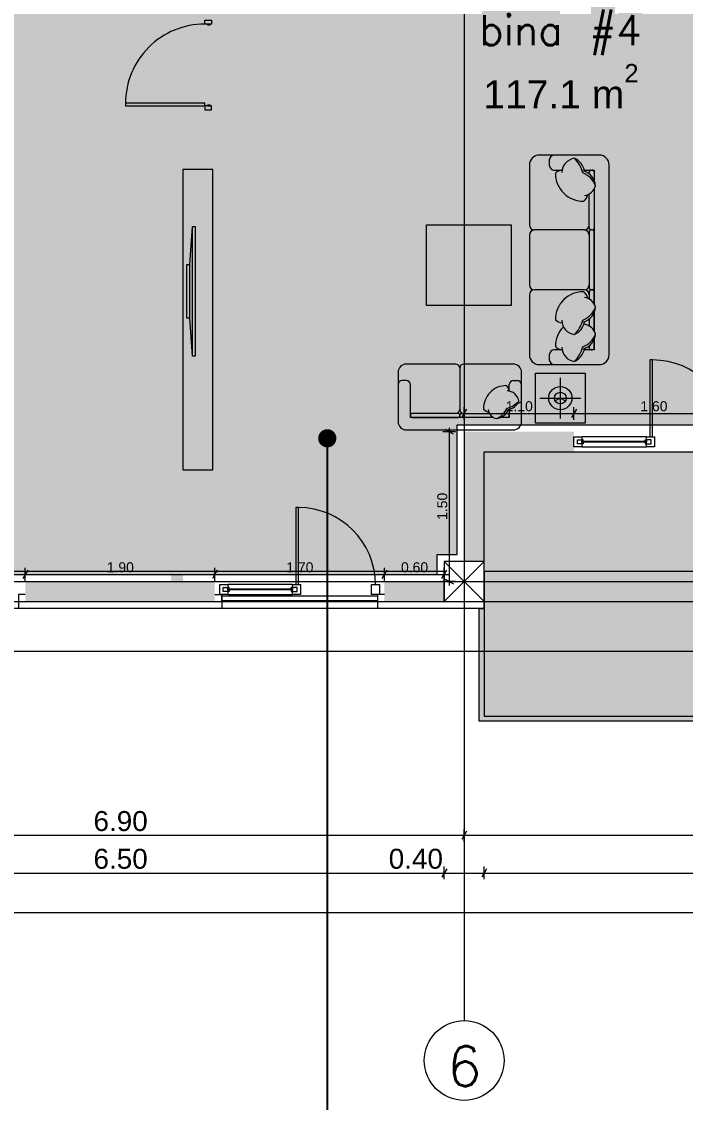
# Model space of a CAD drawing. Header units: millimetres. Extents: x 475616349 to 476941521, y 4620115302 to 4621446928.
# Drawn here: x 476527801 to 476534456, y 4620459789 to 4620470621 of the extents above; entities that cross this region are included whole.
import ezdxf

# ---------------------------------------------------------------- set-up
doc = ezdxf.new("R2010")
doc.units = ezdxf.units.MM
doc.header["$MEASUREMENT"] = 0
doc.set_wipeout_variables(frame=1)
doc.linetypes.add('Wipeout_Contour', pattern=[1000, 0, -1000])
for name, color, linetype, lineweight in [('0_Pen_No__42_Pen_No__250_Pen_No__5', 5, 'Continuous', 0), ('2D Drafting - General_Pen_No__1_Pen_No__7', 7, 'Continuous', 0), ('2D Drafting - General_Pen_No__250_Pen_No__7_Pen_No__7', 7, 'Continuous', 0), ('2D Drafting - General_Pen_No__7_Pen_No__250', 7, 'Continuous', 0), ('2D Drafting - General_Pen_No__7_Pen_No__7_Pen_No__7', 7, 'Continuous', 0), ('Annotation - Text_Pen_No__7_Pen_No__142', 142, 'Continuous', 0), ('Annotation - Text_Pen_No__7_Pen_No__5', 5, 'Continuous', 0), ('Doors_Pen_No__7_Pen_No__7_Pen_No__7', 7, 'Continuous', 0), ('G-Anno-Nplt_Pen_No__142', 142, 'Continuous', 0), ('G-Anno-Nplt_Pen_No__151', 151, 'Continuous', 0), ('G-Anno-Nplt_Pen_No__255', 255, 'Continuous', 0), ('G-Anno-Nplt_Pen_No__4', 7, 'Continuous', 0), ('kar-panjara_Pen_No__7_Pen_No__7_Pen_No__7', 7, 'Continuous', 0), ('New_0_Pen_No__7', 7, 'Continuous', 0), ('New_2D Drafting - General_Pen_No__2_Pen_No__250', 7, 'Continuous', 0), ('New_reg_nak_Pen_No__250', 7, 'Continuous', 0), ('New_reg_nak_Pen_No__7', 7, 'Continuous', 0), ('New_zoma_Pen_No__1', 1, 'Continuous', 0), ('New_zoma_Pen_No__4', 7, 'Continuous', 0), ('New_zoma_Pen_No__7', 7, 'Continuous', 0), ('zoma_Pen_No__142', 142, 'Continuous', 0), ('zoma_Pen_No__5_Pen_No__5', 5, 'Continuous', 0)]:
    doc.layers.add(name, color=color, linetype=linetype, lineweight=lineweight)
doc.layers.add('New_--aveji_Pen_No__251', color=7, linetype='Continuous', lineweight=0, true_color=0x656565)
doc.layers.add('New_zoma', color=7, linetype='Continuous')
doc.layers.add('zoma', color=7, linetype='Continuous')
doc.styles.add('GENERATED_STYLE_1', font='arial.ttf')
doc.styles.add('GENERATED_STYLE_2', font='arial.ttf')
doc.dimstyles.new('GENERATED_STYLE__1', dxfattribs={"dimtxt": 200, "dimasz": 64.421331, "dimexe": 0.18, "dimexo": 3, "dimgap": 0.09, "dimtad": 1, "dimtih": 1, "dimtoh": 1, "dimlfac": 0.001, "dimzin": 0, "dimdsep": 46, "dimtxsty": 'GENERATED_STYLE_2', "dimblk": 'ARROWHEAD_2', "dimblk1": 'ARROWHEAD_2', "dimblk2": 'ARROWHEAD_2', "dimcen": 0.09, "dimclrd": 142, "dimclre": 142, "dimclrt": 142, "dimadec": 0, "dimazin": 0, "dimtfac": 1, "dimtdec": 4, "dimtmove": 0, "dimatfit": 3, "dimfxl": 1, "dimtolj": 1, "dimtzin": 0, "dimarcsym": 0})
doc.dimstyles.new('GENERATED_STYLE__18', dxfattribs={"dimtxt": 100, "dimasz": 64.421331, "dimexe": 0.18, "dimexo": 3, "dimgap": 0.09, "dimtad": 1, "dimtih": 1, "dimtoh": 1, "dimlfac": 0.001, "dimzin": 0, "dimdsep": 46, "dimtxsty": 'GENERATED_STYLE_1', "dimblk": 'ARROWHEAD_2', "dimblk1": 'ARROWHEAD_2', "dimblk2": 'ARROWHEAD_2', "dimcen": 0.09, "dimclrd": 7, "dimclre": 7, "dimclrt": 7, "dimadec": 0, "dimazin": 0, "dimtfac": 1, "dimtdec": 4, "dimtmove": 0, "dimatfit": 3, "dimfxl": 1, "dimtolj": 1, "dimtzin": 0, "dimarcsym": 0})
doc.dimstyles.new('GENERATED_STYLE__19', dxfattribs={"dimtxt": 100, "dimasz": 64.421331, "dimexe": 0.18, "dimexo": 3, "dimgap": 0.09, "dimtad": 1, "dimlfac": 0.001, "dimzin": 0, "dimdsep": 46, "dimtxsty": 'GENERATED_STYLE_1', "dimblk": 'ARROWHEAD_2', "dimblk1": 'ARROWHEAD_2', "dimblk2": 'ARROWHEAD_2', "dimcen": 0.09, "dimclrd": 7, "dimclre": 7, "dimclrt": 7, "dimadec": 0, "dimazin": 0, "dimtfac": 1, "dimtdec": 4, "dimtmove": 0, "dimatfit": 3, "dimfxl": 1, "dimtolj": 1, "dimtzin": 0, "dimarcsym": 0})
doc.dimstyles.new('GENERATED_STYLE__3', dxfattribs={"dimtxt": 200, "dimasz": 64.421331, "dimexe": 0.18, "dimexo": 3, "dimgap": 0.09, "dimtad": 1, "dimtih": 1, "dimtoh": 1, "dimlfac": 0.001, "dimzin": 0, "dimdsep": 46, "dimtxsty": 'GENERATED_STYLE_2', "dimblk": 'ARROWHEAD_2', "dimblk1": 'ARROWHEAD_2', "dimblk2": 'ARROWHEAD_2', "dimcen": 0.09, "dimclrd": 142, "dimclre": 142, "dimclrt": 142, "dimadec": 0, "dimazin": 0, "dimtfac": 1, "dimtdec": 4, "dimtmove": 2, "dimatfit": 3, "dimfxl": 1, "dimtolj": 1, "dimtzin": 0, "dimarcsym": 0})
doc.dimstyles.new('GENERATED_STYLE__47', dxfattribs={"dimtxt": 0.18, "dimasz": 364.8, "dimexe": 0.18, "dimexo": 0.0625, "dimgap": 0.09, "dimtad": 0, "dimtih": 1, "dimtoh": 1, "dimdec": 4, "dimzin": 0, "dimdsep": 46, "dimcen": 0.09, "dimadec": 0, "dimazin": 0, "dimtfac": 1, "dimtdec": 4, "dimtmove": 0, "dimatfit": 3, "dimldrblk": 'ARROWHEAD_11', "dimfxl": 1, "dimtolj": 1, "dimtzin": 0, "dimarcsym": 0})
doc.dimstyles.new('GENERATED_STYLE__53', dxfattribs={"dimtxt": 279.999995, "dimasz": 64.421331, "dimexe": 0.18, "dimexo": 3, "dimgap": 0.09, "dimtad": 1, "dimlfac": 0.001, "dimzin": 0, "dimdsep": 46, "dimtxsty": 'GENERATED_STYLE_1', "dimblk": 'ARROWHEAD_2', "dimblk1": 'ARROWHEAD_2', "dimblk2": 'ARROWHEAD_2', "dimcen": 0.09, "dimclrd": 1, "dimclre": 1, "dimclrt": 1, "dimadec": 0, "dimazin": 0, "dimtfac": 1, "dimtdec": 4, "dimtmove": 2, "dimatfit": 3, "dimfxl": 1, "dimtolj": 1, "dimtzin": 0, "dimarcsym": 0})

# ---------------------------------------------------------------- blocks, each defined once
blk = doc.blocks.new('*D1351', base_point=(476577134, 4620325126))
at = {"layer": 'New_zoma_Pen_No__4', "color": 7, "linetype": 'Continuous', "lineweight": 0, "transparency": 16777216}
for p, q in [((476526163, 4620465123), (476526114, 4620465039)), ((476526138, 4620465017), (476526138, 4620465145)), ((476527863, 4620465123), (476527814, 4620465039)), ((476527838, 4620465017), (476527838, 4620465145)), ((476526138, 4620465081), (476527838, 4620465081))]:
    blk.add_line(p, q, dxfattribs=at)
at = {"layer": 'New_zoma_Pen_No__7', "color": 7, "lineweight": 0, "transparency": 16777216, "insert": (476526855, 4620465101), "char_height": 100, "attachment_point": 7, "style": 'GENERATED_STYLE_1'}
blk.add_mtext('\\A1;{\\pql;\\fArial|b0|i0|c0|p34;1.70}', dxfattribs=at)
blk = doc.blocks.new('ARROWHEAD_2')
at = {"color": 0, "linetype": 'Continuous', "lineweight": 0}
for p, q in [((0, 0), (-1, 0)), ((-0.38, -0.66), (0.38, 0.66))]:
    blk.add_line(p, q, dxfattribs=at)
blk = doc.blocks.new('*D1352', base_point=(476577134, 4620325126))
at = {"layer": 'New_zoma_Pen_No__4', "color": 7, "linetype": 'Continuous', "lineweight": 0, "transparency": 16777216}
for p, q in [((476527863, 4620465123), (476527814, 4620465039)), ((476527838, 4620465017), (476527838, 4620465145)), ((476529763, 4620465123), (476529714, 4620465039)), ((476529738, 4620465017), (476529738, 4620465145)), ((476527838, 4620465081), (476529738, 4620465081))]:
    blk.add_line(p, q, dxfattribs=at)
at = {"layer": 'New_zoma_Pen_No__7', "color": 7, "lineweight": 0, "transparency": 16777216, "insert": (476528655, 4620465101), "char_height": 100, "attachment_point": 7, "style": 'GENERATED_STYLE_1'}
blk.add_mtext('\\A1;{\\pql;\\fArial|b0|i0|c0|p34;1.90}', dxfattribs=at)
blk = doc.blocks.new('*D1353', base_point=(476577134, 4620325126))
at = {"layer": 'New_zoma_Pen_No__4', "color": 7, "linetype": 'Continuous', "lineweight": 0, "transparency": 16777216}
for p, q in [((476529763, 4620465123), (476529714, 4620465039)), ((476529738, 4620465017), (476529738, 4620465145)), ((476531463, 4620465123), (476531414, 4620465039)), ((476531438, 4620465017), (476531438, 4620465145)), ((476529738, 4620465081), (476531438, 4620465081))]:
    blk.add_line(p, q, dxfattribs=at)
at = {"layer": 'New_zoma_Pen_No__7', "color": 7, "lineweight": 0, "transparency": 16777216, "insert": (476530455, 4620465101), "char_height": 100, "attachment_point": 7, "style": 'GENERATED_STYLE_1'}
blk.add_mtext('\\A1;{\\pql;\\fArial|b0|i0|c0|p34;1.70}', dxfattribs=at)
blk = doc.blocks.new('*D1354', base_point=(476577134, 4620325126))
at = {"layer": 'New_zoma_Pen_No__4', "color": 7, "linetype": 'Continuous', "lineweight": 0, "transparency": 16777216}
for p, q in [((476531463, 4620465123), (476531414, 4620465039)), ((476531438, 4620465017), (476531438, 4620465145)), ((476532014, 4620465039), (476532063, 4620465123)), ((476532038, 4620465017), (476532038, 4620465145)), ((476531438, 4620465081), (476532038, 4620465081)), ((476532038, 4620465081), (476532080, 4620465081))]:
    blk.add_line(p, q, dxfattribs=at)
at = {"layer": 'New_zoma_Pen_No__7', "color": 7, "lineweight": 0, "transparency": 16777216, "insert": (476531605, 4620465101), "char_height": 100, "attachment_point": 7, "style": 'GENERATED_STYLE_1'}
blk.add_mtext('\\A1;{\\pql;\\fArial|b0|i0|c0|p34;0.60}', dxfattribs=at)
blk = doc.blocks.new('*D1355', base_point=(476577134, 4620325126))
at = {"layer": 'New_zoma_Pen_No__4', "color": 7, "linetype": 'Continuous', "lineweight": 0, "transparency": 16777216}
for p, q in [((476532132, 4620466486), (476532047, 4620466534)), ((476532090, 4620466510), (476532090, 4620466551)), ((476532153, 4620466510), (476532026, 4620466510)), ((476532090, 4620465010), (476532090, 4620466510)), ((476532153, 4620465010), (476532026, 4620465010)), ((476532047, 4620465034), (476532132, 4620464986)), ((476532090, 4620464969), (476532090, 4620465010))]:
    blk.add_line(p, q, dxfattribs=at)
at = {"layer": 'New_zoma_Pen_No__7', "color": 7, "lineweight": 0, "transparency": 16777216, "insert": (476532070, 4620465627), "char_height": 100, "attachment_point": 7, "rotation": 90, "style": 'GENERATED_STYLE_1'}
blk.add_mtext('\\A1;{\\pql;\\fArial|b0|i0|c0|p34;1.50}', dxfattribs=at)
blk = doc.blocks.new('*D1389', base_point=(476577134, 4620325126))
at = {"layer": 'zoma_Pen_No__142', "color": 142, "linetype": 'Continuous', "lineweight": 0, "transparency": 16777216}
for p, q in [((476525338, 4620462402), (476525338, 4620462529)), ((476532238, 4620462402), (476532238, 4620462529)), ((476525363, 4620462508), (476525314, 4620462423)), ((476525338, 4620462466), (476532238, 4620462466)), ((476532263, 4620462508), (476532214, 4620462423))]:
    blk.add_line(p, q, dxfattribs=at)
at = {"layer": 'zoma_Pen_No__142', "color": 142, "lineweight": 0, "transparency": 16777216, "insert": (476528522, 4620462506), "char_height": 200, "attachment_point": 7, "style": 'GENERATED_STYLE_2'}
blk.add_mtext('\\A1;{\\pql;\\fArial CYR|b0|i0|c204|p34;6.90}', dxfattribs=at)
blk = doc.blocks.new('*D1390', base_point=(476577134, 4620325126))
at = {"layer": 'zoma_Pen_No__142', "color": 142, "linetype": 'Continuous', "lineweight": 0, "transparency": 16777216}
for p, q in [((476532238, 4620462402), (476532238, 4620462529)), ((476539138, 4620462402), (476539138, 4620462529)), ((476532263, 4620462508), (476532214, 4620462423)), ((476532238, 4620462466), (476539138, 4620462466)), ((476539114, 4620462423), (476539163, 4620462508)), ((476539138, 4620462466), (476539180, 4620462466))]:
    blk.add_line(p, q, dxfattribs=at)
at = {"layer": 'zoma_Pen_No__142', "color": 142, "lineweight": 0, "transparency": 16777216, "insert": (476535422, 4620462506), "char_height": 200, "attachment_point": 7, "style": 'GENERATED_STYLE_2'}
blk.add_mtext('\\A1;{\\pql;\\fArial CYR|b0|i0|c204|p34;6.90}', dxfattribs=at)
blk = doc.blocks.new('*D1442', base_point=(476577134, 4620325126))
at = {"layer": 'zoma_Pen_No__142', "color": 142, "linetype": 'Continuous', "lineweight": 0, "transparency": 16777216}
for p, q in [((476525563, 4620462131), (476525514, 4620462046)), ((476525538, 4620462025), (476525538, 4620462152)), ((476525538, 4620462088), (476532038, 4620462088)), ((476532063, 4620462131), (476532014, 4620462046)), ((476532038, 4620462025), (476532038, 4620462152))]:
    blk.add_line(p, q, dxfattribs=at)
at = {"layer": 'zoma_Pen_No__142', "color": 142, "lineweight": 0, "transparency": 16777216, "char_height": 200, "attachment_point": 7, "style": 'GENERATED_STYLE_2'}
for s, insert in [('\\A1;{\\pql;\\fArial CYR|b0|i0|c204|p34;6.50}', (476528522, 4620462128)), ('\\A1;{\\pql;\\fArial CYR|b0|i0|c204|p34;0.40}', (476531482, 4620462128))]:
    blk.add_mtext(s, dxfattribs=dict(at, insert=insert))
blk = doc.blocks.new('*D1443', base_point=(476577134, 4620325126))
at = {"layer": 'zoma_Pen_No__142', "color": 142, "linetype": 'Continuous', "lineweight": 0, "transparency": 16777216}
for p, q in [((476532063, 4620462131), (476532014, 4620462046)), ((476532038, 4620462025), (476532038, 4620462152)), ((476532038, 4620462088), (476532438, 4620462088)), ((476532463, 4620462131), (476532414, 4620462046)), ((476532438, 4620462025), (476532438, 4620462152))]:
    blk.add_line(p, q, dxfattribs=at)
blk = doc.blocks.new('*D1444', base_point=(476577134, 4620325126))
at = {"layer": 'zoma_Pen_No__142', "color": 142, "linetype": 'Continuous', "lineweight": 0, "transparency": 16777216}
for p, q in [((476532463, 4620462131), (476532414, 4620462046)), ((476532438, 4620462025), (476532438, 4620462152)), ((476532438, 4620462088), (476538938, 4620462088)), ((476538963, 4620462131), (476538914, 4620462046)), ((476538938, 4620462025), (476538938, 4620462152))]:
    blk.add_line(p, q, dxfattribs=at)
at = {"layer": 'zoma_Pen_No__142', "color": 142, "lineweight": 0, "transparency": 16777216, "char_height": 200, "attachment_point": 7, "style": 'GENERATED_STYLE_2'}
for s, insert in [('\\A1;{\\pql;\\fArial CYR|b0|i0|c204|p34;6.50}', (476535422, 4620462128)), ('\\A1;{\\pql;\\fArial CYR|b0|i0|c204|p34;0.40}', (476538382, 4620462128))]:
    blk.add_mtext(s, dxfattribs=dict(at, insert=insert))
blk = doc.blocks.new('*D1446', base_point=(476577134, 4620325126))
at = {"layer": 'zoma_Pen_No__142', "color": 142, "linetype": 'Continuous', "lineweight": 0, "transparency": 16777216}
for p, q in [((476497538, 4620461629), (476497538, 4620461756)), ((476539338, 4620461629), (476539338, 4620461756)), ((476497497, 4620461692), (476497538, 4620461692)), ((476497563, 4620461735), (476497514, 4620461650)), ((476497538, 4620461692), (476539338, 4620461692)), ((476539314, 4620461650), (476539363, 4620461735)), ((476539338, 4620461692), (476539380, 4620461692))]:
    blk.add_line(p, q, dxfattribs=at)
at = {"layer": 'zoma_Pen_No__142', "color": 142, "lineweight": 0, "transparency": 16777216, "insert": (476518662, 4620461732), "char_height": 200, "attachment_point": 7, "style": 'GENERATED_STYLE_2'}
blk.add_mtext('\\A1;{\\pql;\\fArial CYR|b0|i0|c204|p34;41.80}', dxfattribs=at)
blk = doc.blocks.new('*D1934', base_point=(476577134, 4620325126))
at = {"layer": 'New_zoma_Pen_No__4', "color": 7, "linetype": 'Continuous', "lineweight": 0, "transparency": 16777216}
for p, q in [((476532263, 4620466737), (476532214, 4620466652)), ((476532238, 4620466631), (476532238, 4620466758)), ((476533363, 4620466737), (476533314, 4620466652)), ((476533338, 4620466631), (476533338, 4620466758)), ((476532197, 4620466695), (476532238, 4620466695)), ((476532238, 4620466695), (476533338, 4620466695))]:
    blk.add_line(p, q, dxfattribs=at)
at = {"layer": 'New_zoma_Pen_No__7', "color": 7, "lineweight": 0, "transparency": 16777216, "insert": (476532655, 4620466715), "char_height": 100, "attachment_point": 7, "style": 'GENERATED_STYLE_1'}
blk.add_mtext('\\A1;{\\pql;\\fArial|b0|i0|c0|p34;1.10}', dxfattribs=at)
blk = doc.blocks.new('*D1935', base_point=(476577134, 4620325126))
at = {"layer": 'New_zoma_Pen_No__4', "color": 7, "linetype": 'Continuous', "lineweight": 0, "transparency": 16777216}
for p, q in [((476533363, 4620466737), (476533314, 4620466652)), ((476533338, 4620466631), (476533338, 4620466758)), ((476534963, 4620466737), (476534914, 4620466652)), ((476534938, 4620466631), (476534938, 4620466758)), ((476533338, 4620466695), (476534938, 4620466695))]:
    blk.add_line(p, q, dxfattribs=at)
at = {"layer": 'New_zoma_Pen_No__7', "color": 7, "lineweight": 0, "transparency": 16777216, "insert": (476534005, 4620466715), "char_height": 100, "attachment_point": 7, "style": 'GENERATED_STYLE_1'}
blk.add_mtext('\\A1;{\\pql;\\fArial|b0|i0|c0|p34;1.60}', dxfattribs=at)
blk = doc.blocks.new('ARROWHEAD_11')
at = {"color": 0, "linetype": 'Continuous', "lineweight": 0}
blk.add_line((0, 0), (-1, 0), dxfattribs=at)
at = {"color": 0, "linetype": 'Continuous', "lineweight": 0, "const_width": 0.25, "flags": 128}
blk.add_lwpolyline([(-0.125, 0, 1), (0.125, 0, 1)], format="xyb", close=True, dxfattribs=at)
blk = doc.blocks.new('*D2348', base_point=(476577134, 4620325126))
at = {"layer": 'New_zoma_Pen_No__1', "color": 1, "linetype": 'Continuous', "lineweight": 0, "transparency": 16777216}
for p, q in [((476539402, 4620464810), (476539275, 4620464810)), ((476539381, 4620464786), (476539296, 4620464834)), ((476539339, 4620464810), (476539339, 4620464851)), ((476539339, 4620458811), (476539339, 4620464810)), ((476539296, 4620458835), (476539381, 4620458786)), ((476539402, 4620458811), (476539275, 4620458811)), ((476539339, 4620458769), (476539339, 4620458811))]:
    blk.add_line(p, q, dxfattribs=at)
at = {"color": 254, "linetype": 'Wipeout_Contour', "lineweight": 0, "ltscale": 18579888275.40764, "transparency": 16777216}
blk.add_wipeout([(476539333, 4620462321), (476539333, 4620463166), (476538953, 4620463166), (476538953, 4620462321)], dxfattribs=at).dxf.layer = 'New_zoma'
at = {"layer": 'New_zoma_Pen_No__1', "color": 1, "lineweight": 0, "transparency": 16777216, "insert": (476539283, 4620462371), "char_height": 280, "attachment_point": 7, "rotation": 90, "style": 'GENERATED_STYLE_1'}
blk.add_mtext('\\A1;{\\pql;\\fArial|b0|i0|c0|p34;6.00}', dxfattribs=at)

msp = doc.modelspace()

# ---------------------------------------------------------------- hatches: boundary and pattern name
at = {"layer": '2D Drafting - General_Pen_No__250_Pen_No__7_Pen_No__7', "linetype": 'Continuous', "lineweight": 0}
for points in [[(476529298.366, 4620469525.789), (476529298.366, 4620469645.889), (476529614.238, 4620469645.889), (476529614.238, 4620469736.086), (476529734.238, 4620469736.086), (476529734.238, 4620469645.889), (476530538.928, 4620469645.889), (476530538.928, 4620469525.789), (476529734.238, 4620469525.789), (476529417.88, 4620469525.789), (476529417.88, 4620464809.922), (476529298.366, 4620464809.922)], [(476532238.366, 4620466509.976), (476532438.366, 4620466509.976), (476532438.366, 4620465209.976), (476532238.366, 4620465209.976)], [(476532438.366, 4620466309.976), (476533338.07, 4620466309.976), (476533338.07, 4620466509.976), (476532438.366, 4620466509.976)], [(476527838.367, 4620464809.976), (476529738.376, 4620464809.976), (476529738.376, 4620465009.923), (476527838.367, 4620465009.923)], [(476531438.376, 4620464809.976), (476531438.376, 4620465009.976), (476532038.366, 4620465009.976), (476532038.366, 4620464809.976)]]:
    msp.add_hatch(color=7, dxfattribs=at).paths.add_polyline_path(points)
at = {"layer": 'G-Anno-Nplt_Pen_No__151', "linetype": 'Continuous', "lineweight": 0, "true_color": 0x1f2f3f}
h = msp.add_hatch(color=169, dxfattribs=at)
h.paths.add_polyline_path([(476525508.366, 4620471009.976), (476525438.366, 4620471009.976), (476525438.366, 4620469869.187), (476525508.366, 4620469869.187), (476525508.366, 4620465279.976), (476525608.366, 4620465279.976), (476525608.366, 4620465081.046), (476531968.366, 4620465081.046), (476531968.366, 4620465279.976), (476532168.366, 4620465279.976), (476532168.366, 4620466579.976), (476539068.366, 4620466579.975), (476539068.366, 4620470939.975), (476538298.178, 4620470939.975), (476538298.178, 4620471479.976), (476539068.366, 4620471479.976), (476539068.366, 4620474439.976), (476538868.366, 4620474439.976), (476538868.366, 4620474543.233), (476532508.366, 4620474543.233), (476532508.366, 4620474439.976), (476532208.296, 4620474439.976), (476532208.296, 4620474143.233), (476531228.178, 4620474143.233), (476531228.178, 4620474543.233), (476528184.719, 4620474543.233), (476528184.719, 4620474613.233), (476526128.554, 4620474613.233), (476526128.554, 4620474213.233), (476525438.366, 4620474213.233), (476525438.366, 4620472852.073), (476525438.366, 4620471409.976), (476525538.366, 4620471409.976), (476525538.366, 4620471009.976)])
h.paths.add_polyline_path([(476532438.366, 4620471009.976), (476532438.366, 4620471409.976), (476532038.366, 4620471409.976), (476532038.366, 4620471009.976)], flags=0)
at = {"layer": 'G-Anno-Nplt_Pen_No__255', "linetype": 'Continuous', "lineweight": 0, "true_color": 0x3f3f3f}
msp.add_hatch(color=250, dxfattribs=at).paths.add_polyline_path([(476532388.366, 4620463609.977), (476532388.366, 4620464739.976), (476532438.366, 4620464739.976), (476532438.366, 4620466309.976), (476539138.366, 4620466309.976), (476539138.366, 4620465209.976), (476538938.366, 4620465209.976), (476538938.366, 4620464809.976), (476538288.366, 4620464809.976), (476538238.365, 4620464809.976), (476538238.365, 4620464739.986), (476538288.366, 4620464739.986), (476538288.366, 4620463610.026)])

# ---------------------------------------------------------------- linework, layer by layer
at = {"layer": '0_Pen_No__42_Pen_No__250_Pen_No__5', "color": 5, "linetype": 'Continuous', "lineweight": 0}
msp.add_circle((476532238.366, 4620460208.767), 400, dxfattribs=at)
msp.add_circle((476532238.366, 4620460208.767), 400, dxfattribs=at)
at = {"layer": '2D Drafting - General_Pen_No__1_Pen_No__7', "color": 7, "linetype": 'Continuous', "lineweight": 0}
for p, q in [((476532438.366, 4620464809.976), (476532038.366, 4620465209.976)), ((476532038.366, 4620464809.976), (476532438.366, 4620465209.976))]:
    msp.add_line(p, q, dxfattribs=at)
at = {"layer": '2D Drafting - General_Pen_No__1_Pen_No__7', "color": 7, "linetype": 'Continuous', "lineweight": 0, "flags": 128}
for points in [[(476532038.366, 4620464809.976), (476532438.366, 4620464809.976), (476532438.366, 4620465209.976), (476532038.366, 4620465209.976)], [(476525538.366, 4620464809.976), (476532038.366, 4620464809.976), (476532038.366, 4620465109.976), (476525538.366, 4620465109.976)], [(476532438.366, 4620464809.976), (476538938.366, 4620464809.976), (476538938.366, 4620465109.976), (476532438.366, 4620465109.976)]]:
    msp.add_lwpolyline(points, close=True, dxfattribs=at)
at = {"layer": '2D Drafting - General_Pen_No__7_Pen_No__250', "color": 7, "linetype": 'Continuous', "lineweight": 0, "flags": 128}
for points in [[(476527838.367, 4620464880.141), (476527768.352, 4620464880.143), (476527768.358, 4620464740.014)], [(476529738.376, 4620464880.247), (476529808.391, 4620464880.246), (476529808.389, 4620464740.17)], [(476531438.376, 4620464880.297), (476531368.361, 4620464880.299), (476531368.368, 4620464740.17)]]:
    msp.add_lwpolyline(points, dxfattribs=at)
at = {"layer": '2D Drafting - General_Pen_No__7_Pen_No__7_Pen_No__7', "color": 7, "linetype": 'Continuous', "lineweight": 0, "flags": 128}
for points in [[(476533418.079, 4620466359.89), (476534068.079, 4620466359.919), (476534068.074, 4620466459.858), (476533418.074, 4620466459.829)], [(476529868.363, 4620464880.25), (476530518.363, 4620464880.279), (476530518.359, 4620464980.218), (476529868.359, 4620464980.189)]]:
    msp.add_lwpolyline(points, close=True, dxfattribs=at)
at = {"layer": '2D Drafting - General_Pen_No__7_Pen_No__7_Pen_No__7', "color": 7, "linetype": 'Continuous', "lineweight": 0}
for centre, radius, start, end in [((476529637.594, 4620469802.266), 794.311, 89.9968334, 179.9985149), ((476534127.763, 4620466459.871), 770.311, 0.005711, 90.0025313), ((476530578.048, 4620464980.231), 770.311, 0.005711, 90.0025313)]:
    msp.add_arc(centre, radius, start, end, dxfattribs=at)
at = {"layer": 'Doors_Pen_No__7_Pen_No__7_Pen_No__7', "color": 7, "linetype": 'Continuous', "lineweight": 0, "flags": 128}
for points in [[(476529705.373, 4620470636.086), (476529705.372, 4620470596.575), (476529637.638, 4620470596.577), (476529637.639, 4620470636.088)], [(476529690.971, 4620470587.687), (476529690.972, 4620470596.575), (476529664.305, 4620470596.576), (476529664.305, 4620470587.687)], [(476529637.594, 4620469775.599), (476529637.594, 4620469802.266), (476528843.283, 4620469802.286), (476528843.283, 4620469775.62)], [(476529705.326, 4620469736.086), (476529705.327, 4620469775.597), (476529637.594, 4620469775.599), (476529637.593, 4620469736.088)], [(476529690.927, 4620469775.598), (476529690.927, 4620469784.487), (476529664.261, 4620469784.487), (476529664.26, 4620469775.598)], [(476534101.097, 4620466459.869), (476534127.763, 4620466459.871), (476534127.729, 4620467230.182), (476534101.063, 4620467230.181)], [(476530551.381, 4620464980.23), (476530578.048, 4620464980.231), (476530578.014, 4620465750.542), (476530551.347, 4620465750.541)]]:
    msp.add_lwpolyline(points, close=True, dxfattribs=at)
at = {"layer": 'G-Anno-Nplt_Pen_No__4', "color": 7, "linetype": 'Continuous', "lineweight": 0, "flags": 128}
msp.add_lwpolyline([(476525438.366, 4620471009.976), (476525438.366, 4620469869.187), (476525508.366, 4620469869.187), (476525508.366, 4620465279.976), (476525608.366, 4620465279.976), (476525608.366, 4620465081.046), (476531968.366, 4620465081.046), (476531968.366, 4620465279.976), (476532168.366, 4620465279.976), (476532168.366, 4620466579.976), (476539068.366, 4620466579.975), (476539068.366, 4620470939.975)], dxfattribs=at)
msp.add_lwpolyline([(476532388.366, 4620463609.977), (476532388.366, 4620464739.976), (476532438.366, 4620464739.976), (476532438.366, 4620466309.976), (476539138.366, 4620466309.976), (476539138.366, 4620465209.976), (476538938.366, 4620465209.976), (476538938.366, 4620464809.976), (476538288.366, 4620464809.976), (476538238.365, 4620464809.976), (476538238.365, 4620464739.986), (476538288.366, 4620464739.986), (476538288.366, 4620463610.026)], close=True, dxfattribs=at)
at = {"layer": 'kar-panjara_Pen_No__7_Pen_No__7_Pen_No__7', "color": 7, "linetype": 'Continuous', "lineweight": 0, "flags": 128}
for points in [[(476533418.079, 4620466359.89), (476533338.079, 4620466359.886), (476533338.074, 4620466459.886), (476533418.074, 4620466459.89)], [(476533373.076, 4620466429.827), (476533418.076, 4620466429.829), (476533418.076, 4620466414.829), (476533418.077, 4620466404.829), (476533433.077, 4620466404.83), (476533433.078, 4620466389.83), (476533373.078, 4620466389.827)], [(476533433.076, 4620466429.83), (476533418.076, 4620466429.829), (476533418.076, 4620466414.829), (476533433.076, 4620466414.83)], [(476533418.076, 4620466414.829), (476534068.076, 4620466414.858), (476534068.077, 4620466404.858), (476533418.077, 4620466404.829)], [(476534053.076, 4620466429.857), (476534068.076, 4620466429.858), (476534068.076, 4620466414.858), (476534053.076, 4620466414.857)], [(476534113.076, 4620466429.86), (476534068.076, 4620466429.858), (476534068.076, 4620466414.858), (476534068.077, 4620466404.858), (476534053.077, 4620466404.857), (476534053.078, 4620466389.857), (476534113.078, 4620466389.86)], [(476534148.079, 4620466359.861), (476534068.079, 4620466359.858), (476534068.074, 4620466459.858), (476534148.074, 4620466459.861)], [(476529868.363, 4620464880.25), (476529788.363, 4620464880.247), (476529788.359, 4620464980.247), (476529868.359, 4620464980.25)], [(476529823.36, 4620464950.187), (476529868.36, 4620464950.189), (476529868.361, 4620464935.189), (476529868.361, 4620464925.189), (476529883.361, 4620464925.19), (476529883.362, 4620464910.19), (476529823.362, 4620464910.187)], [(476529883.36, 4620464950.19), (476529868.36, 4620464950.189), (476529868.361, 4620464935.189), (476529883.361, 4620464935.19)], [(476529868.361, 4620464935.189), (476530518.361, 4620464935.218), (476530518.361, 4620464925.218), (476529868.361, 4620464925.189)], [(476530503.36, 4620464950.217), (476530518.36, 4620464950.218), (476530518.361, 4620464935.218), (476530503.361, 4620464935.217)], [(476530563.36, 4620464950.22), (476530518.36, 4620464950.218), (476530518.361, 4620464935.218), (476530518.361, 4620464925.218), (476530503.361, 4620464925.217), (476530503.362, 4620464910.217), (476530563.362, 4620464910.22)], [(476530598.363, 4620464880.221), (476530518.363, 4620464880.218), (476530518.359, 4620464980.218), (476530598.359, 4620464980.221)], [(476531388.363, 4620464880.299), (476531308.363, 4620464880.296), (476531308.359, 4620464980.296), (476531388.359, 4620464980.299)]]:
    msp.add_lwpolyline(points, close=True, dxfattribs=at)
at = {"layer": 'New_--aveji_Pen_No__251', "color": 251, "linetype": 'Continuous', "lineweight": 0, "true_color": 0x656565}
for points in [[(476529717.88, 4620466129.934), (476529717.88, 4620469137.792), (476529417.88, 4620469137.792), (476529417.88, 4620466129.934)], [(476529486.48, 4620468186.772), (476529514.571, 4620468568.048), (476529540.403, 4620468568.048), (476529540.403, 4620467268.048), (476529514.571, 4620467268.048), (476529486.48, 4620467649.323)]]:
    msp.add_lwpolyline(points, close=True, dxfattribs=at)
for points in [[(476529514.571, 4620467268.048), (476529514.571, 4620468568.048)], [(476529486.48, 4620467649.323), (476529456.48, 4620467649.323), (476529456.48, 4620468186.772), (476529486.48, 4620468186.772)]]:
    msp.add_lwpolyline(points, dxfattribs=at)
at = {"layer": 'New_0_Pen_No__7', "color": 7, "linetype": 'Continuous', "lineweight": 0}
for p, q in [((476533591.893, 4620469282.849), (476532991.893, 4620469282.849)), ((476533091.893, 4620469232.849), (476533091.893, 4620469182.849)), ((476532891.893, 4620469182.849), (476532891.893, 4620468582.849)), ((476533141.893, 4620469132.849), (476533219.361, 4620469132.849)), ((476533443.631, 4620469132.849), (476533541.893, 4620469132.849)), ((476533511.893, 4620469132.849), (476533521.893, 4620469132.849)), ((476533541.893, 4620469132.849), (476533541.893, 4620469027.663)), ((476533691.893, 4620467282.849), (476533691.893, 4620469182.849)), ((476533491.893, 4620469094.693), (476533491.893, 4620469112.849)), ((476533541.893, 4620469112.849), (476533541.893, 4620469027.663)), ((476533541.893, 4620468944.481), (476533541.893, 4620467790.565)), ((476533541.893, 4620468944.481), (476533541.893, 4620468552.849)), ((476533491.893, 4620468552.849), (476533491.893, 4620468894.134)), ((476532891.893, 4620468482.849), (476532891.893, 4620467982.849)), ((476533441.893, 4620468532.849), (476532941.893, 4620468532.849)), ((476533491.893, 4620468512.849), (476533491.893, 4620467952.849)), ((476533521.893, 4620468532.849), (476533511.893, 4620468532.849)), ((476533521.893, 4620468532.849), (476533511.893, 4620468532.849)), ((476533541.893, 4620467952.849), (476533541.893, 4620468512.849)), ((476533441.893, 4620467932.849), (476532941.893, 4620467932.849)), ((476533511.893, 4620467932.849), (476533521.893, 4620467932.849)), ((476533521.893, 4620467932.849), (476533511.893, 4620467932.849)), ((476532891.893, 4620467882.849), (476532891.893, 4620467282.849)), ((476533491.893, 4620467912.849), (476533491.893, 4620467840.912)), ((476533541.893, 4620467790.565), (476533541.893, 4620467912.849)), ((476533491.893, 4620467640.353), (476533491.893, 4620467571.564)), ((476533541.893, 4620467707.383), (476533541.893, 4620467521.217)), ((476533541.893, 4620467521.217), (476533541.893, 4620467707.383)), ((476533541.893, 4620467352.849), (476533541.893, 4620467438.035)), ((476533541.893, 4620467438.035), (476533541.893, 4620467332.849)), ((476533091.893, 4620467282.849), (476533091.893, 4620467232.849)), ((476533219.361, 4620467332.849), (476533141.893, 4620467332.849)), ((476533541.893, 4620467332.849), (476533443.631, 4620467332.849)), ((476533491.893, 4620467371.005), (476533491.893, 4620467352.849)), ((476533511.893, 4620467332.849), (476533521.893, 4620467332.849)), ((476532153.238, 4620467188.752), (476531658.238, 4620467188.752)), ((476532730.738, 4620467188.752), (476532235.738, 4620467188.752)), ((476532991.893, 4620467182.849), (476533591.893, 4620467182.849)), ((476531575.738, 4620467106.252), (476531575.738, 4620466611.252)), ((476532194.488, 4620467147.502), (476532194.488, 4620466735.002)), ((476532813.238, 4620466611.252), (476532813.238, 4620467106.252)), ((476532952.678, 4620467097.849), (476533452.678, 4620467097.849)), ((476532952.678, 4620466597.849), (476532952.678, 4620467097.849)), ((476533452.678, 4620467097.849), (476533452.678, 4620466597.849)), ((476531658.238, 4620467023.752), (476531616.988, 4620467023.752)), ((476531658.238, 4620467023.752), (476531616.988, 4620467023.752)), ((476531699.488, 4620466652.502), (476531699.488, 4620466982.502)), ((476531699.488, 4620466652.502), (476531699.488, 4620466982.502)), ((476532689.488, 4620466918.591), (476532689.488, 4620466982.502)), ((476532730.738, 4620467023.752), (476532771.988, 4620467023.752)), ((476533202.678, 4620466643.682), (476533202.678, 4620467052.016)), ((476532998.512, 4620466847.849), (476533406.845, 4620466847.849)), ((476533202.678, 4620466847.849), (476533152.16, 4620466818.682)), ((476533202.678, 4620466847.849), (476533253.197, 4620466818.682)), ((476531699.488, 4620466677.252), (476531699.488, 4620466669.002)), ((476532534.085, 4620466652.502), (476531699.488, 4620466652.502)), ((476532534.085, 4620466652.502), (476531699.488, 4620466652.502)), ((476532177.988, 4620466693.752), (476531715.988, 4620466693.752)), ((476531715.988, 4620466652.502), (476532177.988, 4620466652.502)), ((476532194.488, 4620466669.002), (476532194.488, 4620466677.252)), ((476532194.488, 4620466669.002), (476532194.488, 4620466677.252)), ((476532210.988, 4620466693.752), (476532492.549, 4620466693.752)), ((476532534.085, 4620466652.502), (476532210.988, 4620466652.502)), ((476532672.988, 4620466652.502), (476532602.71, 4620466652.502)), ((476532689.488, 4620466652.502), (476532602.71, 4620466652.502)), ((476532658.01, 4620466693.752), (476532672.988, 4620466693.752)), ((476532689.488, 4620466733.569), (476532689.488, 4620466652.502)), ((476532689.488, 4620466677.252), (476532689.488, 4620466669.002)), ((476531658.238, 4620466528.752), (476532730.738, 4620466528.752)), ((476533452.678, 4620466597.849), (476532952.678, 4620466597.849))]:
    msp.add_line(p, q, dxfattribs=at)
msp.add_lwpolyline([(476532709.92, 4620467774.668), (476531859.92, 4620467774.668), (476531859.92, 4620468584.668), (476532709.92, 4620468584.668)], close=True, dxfattribs=at)
for radius in [116.667, 58.333]:
    msp.add_circle((476533202.678, 4620466847.849), radius, dxfattribs=at)
for centre, radius, start, end in [((476532991.893, 4620469182.849), 100, 90, 180), ((476533141.893, 4620469232.849), 50, 90, 180), ((476533366.965, 4620469102.32), 150.728, 99.3928458, 177.9328276), ((476533272.341, 4620469088.548), 176.927, 10.6386667, 66.6848495), ((476533143.426, 4620469035.716), 293.149, 13.6491609, 47.2632291), ((476533591.893, 4620469182.849), 100, 0, 90), ((476533141.893, 4620469182.849), 50, 180, 270), ((476533231.785, 4620469020.456), 113.183, 96.2902505, 133.8883997), ((476533384.593, 4620468962.491), 170.267, 4.5331782, 72.7286376), ((476533511.893, 4620469112.849), 20, 90, 180), ((476533521.893, 4620469112.849), 20, 0, 90), ((476533431.43, 4620469099.216), 278.124, 179.4210677, 271.7149849), ((476533347.09, 4620468899.456), 220.903, 20.2593805, 68.4317471), ((476533427.857, 4620469007.731), 130.403, 277.7680215, 345.8936064), ((476533324.387, 4620468934.565), 161.732, 315.5055259, 343.2207214), ((476532941.893, 4620468582.849), 50, 180, 270), ((476533441.893, 4620468582.849), 50, 270, 0), ((476532941.893, 4620468482.849), 50, 90, 180), ((476533441.893, 4620468482.849), 50, 0, 90), ((476533511.893, 4620468552.849), 20, 180, 270), ((476533511.893, 4620468512.849), 20, 90, 180), ((476533521.893, 4620468552.849), 20, 270, 0), ((476533521.893, 4620468512.849), 20, 0, 90), ((476532941.893, 4620467982.849), 50, 180, 270), ((476532941.893, 4620467882.849), 50, 90, 180), ((476533441.893, 4620467982.849), 50, 270, 0), ((476533441.893, 4620467882.849), 50, 0, 90), ((476533511.893, 4620467952.849), 20, 180, 270), ((476533511.893, 4620467912.849), 20, 90, 180), ((476533521.893, 4620467952.849), 20, 270, 0), ((476533521.893, 4620467912.849), 20, 0, 90), ((476533431.43, 4620467635.83), 278.124, 88.2850157, 180.5789328), ((476533324.387, 4620467800.481), 161.732, 16.7792795, 44.4944748), ((476533427.857, 4620467727.316), 130.403, 14.1063946, 82.2319792), ((476533347.09, 4620467835.59), 220.903, 291.5682536, 339.7406203), ((476533384.593, 4620467772.555), 170.267, 287.271363, 355.4668226), ((476533231.785, 4620467714.59), 113.183, 226.1116011, 263.7097503), ((476533366.965, 4620467632.726), 150.728, 182.0671728, 260.6071548), ((476533143.426, 4620467699.331), 293.149, 312.7367715, 346.3508397), ((476533272.341, 4620467646.498), 176.927, 293.3151511, 349.3613339), ((476533431.43, 4620467366.482), 278.124, 135.2882677, 180.5789328), ((476533427.857, 4620467457.967), 130.403, 14.1063945, 82.2319792), ((476533347.09, 4620467566.242), 220.903, 291.5682535, 339.7406203), ((476533384.593, 4620467503.207), 170.267, 287.271363, 355.4668226), ((476532991.893, 4620467282.849), 100, 180, 270), ((476533141.893, 4620467282.849), 50, 90, 180), ((476533231.785, 4620467445.242), 113.183, 226.1116003, 263.7097497), ((476533366.965, 4620467363.378), 150.728, 182.0671728, 260.6071548), ((476533143.426, 4620467429.983), 293.149, 312.7367715, 346.3508397), ((476533272.341, 4620467377.15), 176.927, 293.3151511, 349.3613339), ((476533511.893, 4620467352.849), 20, 180, 270), ((476533521.893, 4620467352.849), 20, 270, 0), ((476533591.893, 4620467282.849), 100, 270, 0), ((476531658.238, 4620467106.252), 82.5, 90, 180), ((476532152.561, 4620467146.825), 41.933, 0.925972, 89.0740286), ((476532235.738, 4620467147.502), 41.25, 90, 180), ((476532730.738, 4620467106.252), 82.5, 0, 90), ((476533141.893, 4620467232.849), 50, 180, 270), ((476531616.988, 4620466982.502), 41.25, 90, 180), ((476531616.988, 4620466982.502), 41.25, 90, 180), ((476531658.238, 4620466982.502), 41.25, 0, 90), ((476531658.238, 4620466982.502), 41.25, 0, 90), ((476532661.741, 4620466743.635), 229.452, 89.4210676, 181.714985), ((476532596.764, 4620466908.342), 93.376, 6.2902508, 43.8883999), ((476532730.738, 4620466982.502), 41.25, 90, 180), ((476532771.988, 4620466982.502), 41.25, 0, 90), ((476532664.302, 4620466796.818), 124.351, 9.3928454, 87.9328279), ((476532496.939, 4620466813.215), 182.245, 290.2593802, 338.4317468), ((476532548.943, 4620466782.275), 140.47, 274.5331778, 342.7286374), ((476532609.353, 4620466981.238), 241.848, 283.6491609, 317.2632291), ((476532652.94, 4620466874.883), 145.965, 280.6386667, 336.6848492), ((476531715.988, 4620466677.252), 16.5, 90, 180), ((476531715.988, 4620466669.002), 16.5, 180, 270), ((476532153.238, 4620466735.002), 41.25, 270, 0), ((476532177.988, 4620466677.252), 16.5, 0, 90), ((476532177.988, 4620466669.002), 16.5, 270, 0), ((476532235.738, 4620466735.002), 41.25, 180, 270), ((476532210.988, 4620466677.252), 16.5, 90, 180), ((476532210.988, 4620466669.002), 16.5, 180, 270), ((476532525.904, 4620466831.945), 133.429, 225.5055263, 253.2207217), ((476532586.266, 4620466746.583), 107.582, 187.7680216, 255.8936059), ((476532672.988, 4620466677.252), 16.5, 0, 90), ((476532672.988, 4620466669.002), 16.5, 270, 0), ((476531658.238, 4620466611.252), 82.5, 180, 270), ((476532730.738, 4620466611.252), 82.5, 270, 0)]:
    msp.add_arc(centre, radius, start, end, dxfattribs=at)
at = {"layer": 'New_reg_nak_Pen_No__250', "color": 7, "linetype": 'Continuous', "lineweight": 0, "flags": 128}
for points in [[(476531368.362, 4620464866.235), (476531368.362, 4620464816.288), (476529808.391, 4620464816.288), (476529808.391, 4620464866.235)], [(476538288.366, 4620463610.183), (476532388.366, 4620463610.183), (476532388.366, 4620464739.975), (476532438.366, 4620464739.975), (476532438.366, 4620463660.026), (476538238.366, 4620463660.026), (476538238.366, 4620464739.787), (476538288.366, 4620464739.787)]]:
    msp.add_lwpolyline(points, close=True, dxfattribs=at)
at = {"layer": 'New_reg_nak_Pen_No__7', "color": 7, "linetype": 'Continuous', "lineweight": 0, "flags": 128}
msp.add_lwpolyline([(476532438.366, 4620464809.975), (476532438.366, 4620464739.975), (476525138.366, 4620464739.975), (476525138.366, 4620464809.975)], dxfattribs=at)
at = {"layer": 'zoma_Pen_No__5_Pen_No__5', "color": 5, "linetype": 'Continuous', "lineweight": 0}
for p, q in [((476532238.366, 4620485319.573), (476532238.366, 4620460608.767)), ((476525338.366, 4620465009.976), (476543612.819, 4620465009.976)), ((476493657.815, 4620464309.976), (476543544.196, 4620464309.976)), ((476493657.815, 4620464309.976), (476543544.196, 4620464309.976))]:
    msp.add_line(p, q, dxfattribs=at)

# ---------------------------------------------------------------- texts
at = {"layer": 'Annotation - Text_Pen_No__7_Pen_No__142', "color": 142, "linetype": 'Continuous', "lineweight": 0, "insert": (476533204.928, 4620470684.242), "char_height": 300, "attachment_point": 2}
msp.add_mtext('\\A1;{\\pqc;\\Ftxt.shx;bina #\\Ftxt.shx;4}', dxfattribs=at)
at = {"layer": 'Annotation - Text_Pen_No__7_Pen_No__5', "color": 5, "linetype": 'Continuous', "lineweight": 0, "insert": (476532240.524, 4620460351.061), "char_height": 400, "attachment_point": 2}
msp.add_mtext('\\A1;{\\pqc;\\Ftxt.shx;6}', dxfattribs=at)
at = {"layer": 'G-Anno-Nplt_Pen_No__142', "color": 142, "lineweight": 0, "insert": (476532430.681, 4620469752.625), "char_height": 280, "attachment_point": 7, "style": 'GENERATED_STYLE_1'}
msp.add_mtext('{\\fArial|b0|i0|c0|p34;117.1 m{\\H0.66x;\\S2^  ;}}', dxfattribs=at)

# ---------------------------------------------------------------- dimensions: what is measured, and where the dimension line sits
at = {"layer": 'New_zoma', "color": 7, "linetype": 'Continuous', "lineweight": 0}
for base, p1, p2, picture, middle in [((476533338.07, 4620466694.758), (476532238.366, 4620466509.976), (476533338.07, 4620466509.976), '*D1934', (476532785.072, 4620466764.758)), ((476534938.079, 4620466694.758), (476533338.07, 4620466509.976), (476534938.079, 4620466509.976), '*D1935', (476534134.928, 4620466764.758)), ((476527838.367, 4620465081.046), (476526138.366, 4620465009.976), (476527838.367, 4620465009.923), '*D1351', (476526985.22, 4620465151.046)), ((476529738.376, 4620465081.046), (476527838.367, 4620465009.923), (476529738.376, 4620465009.923), '*D1352', (476528785.225, 4620465151.046)), ((476531438.376, 4620465081.046), (476529738.376, 4620465009.923), (476531438.376, 4620465009.976), '*D1353', (476530585.23, 4620465151.046)), ((476532038.366, 4620465081.046), (476531438.376, 4620465009.976), (476532038.366, 4620465009.976), '*D1354', (476531735.225, 4620465151.046))]:
    dim = msp.add_linear_dim(base=base, p1=p1, p2=p2, dimstyle='GENERATED_STYLE__18', dxfattribs=at)
    dim.commit()
    dim.dimension.update_dxf_attribs({"geometry": picture, "text_midpoint": middle, "dimtype": 160})
dim = msp.add_linear_dim(base=(476532089.722, 4620466509.976), p1=(476532038.366, 4620465009.976), p2=(476532238.366, 4620466509.976), angle=90, dimstyle='GENERATED_STYLE__19', dxfattribs=at)
dim.commit()
dim.dimension.update_dxf_attribs({"geometry": '*D1355', "text_midpoint": (476532019.722, 4620465756.829), "dimtype": 160, "text_rotation": 90})
at = {"layer": 'zoma', "color": 142, "linetype": 'Continuous', "lineweight": 0}
for base, p1, p2, dimstyle, picture, middle in [((476532238.366, 4620462465.608), (476525338.366, 4620464104.304), (476532238.366, 4620464104.304), 'GENERATED_STYLE__1', '*D1389', (476528782.073, 4620462605.608)), ((476539138.366, 4620462465.608), (476532238.366, 4620464104.304), (476539138.366, 4620464104.304), 'GENERATED_STYLE__1', '*D1390', (476535682.073, 4620462605.608)), ((476539338.366, 4620461692.429), (476497538.366, 4620463551.018), (476539338.366, 4620463551.018), 'GENERATED_STYLE__3', '*D1446', (476518997.679, 4620461832.429)), ((476532038.366, 4620462088.411), (476525538.366, 4620463591.078), (476532038.366, 4620463591.078), 'GENERATED_STYLE__1', '*D1442', (476528782.073, 4620462228.411)), ((476532438.366, 4620462088.411), (476532038.366, 4620463591.078), (476532438.366, 4620463591.078), 'GENERATED_STYLE__1', '*D1443', (476531741.518, 4620462228.411)), ((476538938.366, 4620462088.411), (476532438.366, 4620463591.078), (476538938.366, 4620463591.078), 'GENERATED_STYLE__1', '*D1444', (476535682.073, 4620462228.411))]:
    dim = msp.add_linear_dim(base=base, p1=p1, p2=p2, dimstyle=dimstyle, dxfattribs=at)
    dim.commit()
    dim.dimension.update_dxf_attribs({"geometry": picture, "text_midpoint": middle, "dimtype": 160})

# ---------------------------------------------------------------- leaders
at = {"layer": 'New_2D Drafting - General_Pen_No__2_Pen_No__250', "color": 7, "linetype": 'Continuous', "lineweight": 0, "annotation_type": 0, "has_hookline": 1, "hookline_direction": 0, "text_width": 1933.333}
msp.add_leader([(476530865.864, 4620466444.767), (476530865.864, 4620458986.632), (476531965.774, 4620458986.632)], dimstyle='GENERATED_STYLE__47', dxfattribs=at)

# ---------------------------------------------------------------- next in the draw order: dimensions: what is measured, and where the dimension line sits
at = {"layer": 'New_zoma', "color": 1, "linetype": 'Continuous', "lineweight": 0}
dim = msp.add_linear_dim(base=(476539338.508, 4620464809.976), p1=(476521937.253, 4620458810.677), p2=(476521938.316, 4620464809.976), angle=90, dimstyle='GENERATED_STYLE__53', dxfattribs=at)
dim.commit()
dim.dimension.update_dxf_attribs({"geometry": '*D2348', "text_midpoint": (476539142.508, 4620462734.906), "dimtype": 160, "text_rotation": 90})

doc.saveas('drawing.dxf')
